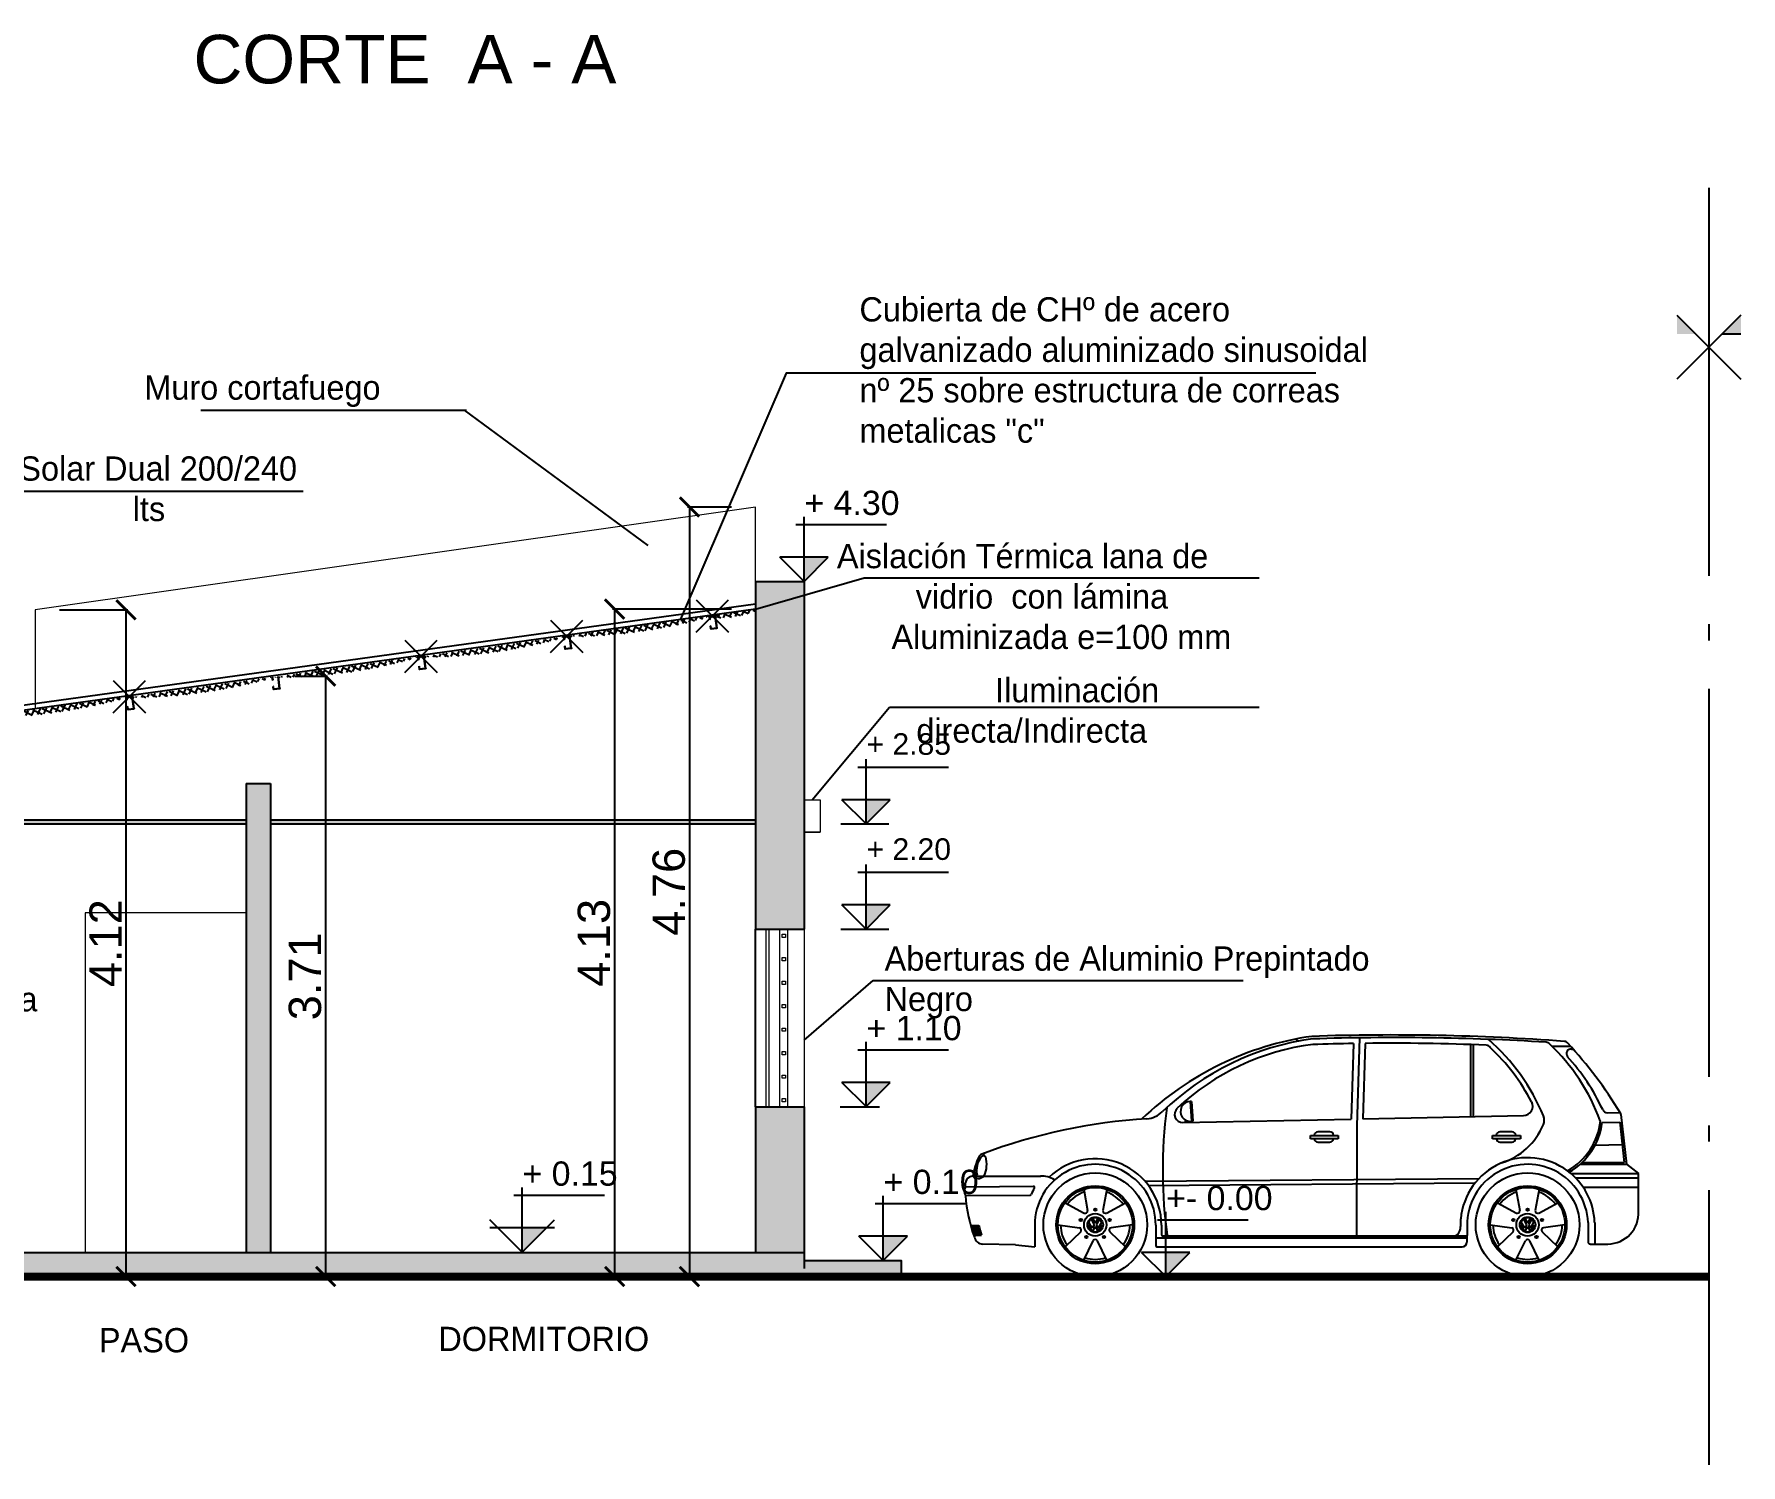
# Model space of a CAD drawing. Header units: millimetres. Extents: x 157 to 449, y 13 to 189.
# Drawn here: x 341.37 to 351.92, y 141.46 to 150.31 of the extents above; entities that cross this region are included whole.
import ezdxf

# ---------------------------------------------------------------- set-up
doc = ezdxf.new("R2010")
doc.units = ezdxf.units.MM
doc.header["$LTSCALE"] = 0.1
doc.header["$MEASUREMENT"] = 0
doc.header["$PDMODE"] = 3
doc.header["$PDSIZE"] = 0.1
doc.linetypes.add('ACAD_ISO04W100', pattern=[30, 24, -3, 0, -3])
doc.layers.get('DEFPOINTS').update_dxf_attribs({"color": 1})
for name, color, linetype, lineweight in [('00-COTAS', 1, 'Continuous', 9), ('04', 4, 'Continuous', 35), ('ARTEFACTO', 3, 'Continuous', 15), ('CARPINTERIA', 2, 'Continuous', 18), ('MURO BAJO', 4, 'Continuous', 13)]:
    doc.layers.add(name, color=color, linetype=linetype, lineweight=lineweight)
for name, color, linetype in [('11.Ejes', 1, 'ACAD_ISO04W100'), ('9.Mobiliario', 252, 'Continuous'), ('A-Muros', 5, 'Continuous'), ('CARPINTERÍA', 2, 'Continuous'), ('Cotas', 1, 'Continuous'), ('HATCH', 10, 'Continuous'), ('MURO', 3, 'Continuous')]:
    doc.layers.add(name, color=color, linetype=linetype)
doc.styles.add('Arial20', font='arial.ttf', dxfattribs={"height": 0.2})
doc.styles.add('Diego', font='arial.ttf')
doc.dimstyles.new('COTA-1-100', dxfattribs={"dimtxt": 0.2, "dimasz": 0.12, "dimexe": 0.012, "dimexo": 0.15, "dimgap": 0.025, "dimtad": 1, "dimzin": 0, "dimdsep": 46, "dimtxsty": 'Arial20', "dimblk1": 'ARCHTICK', "dimblk2": 'ARCHTICK', "dimsah": 1, "dimcen": 0.09, "dimclrd": 256, "dimclre": 256, "dimclrt": 256, "dimazin": 0, "dimtfac": 1, "dimtofl": 0, "dimtmove": 2, "dimatfit": 3, "dimldrblk": 'ARCHTICK', "dimfxl": 1, "dimtolj": 1, "dimtzin": 0, "dimarcsym": 0})

# ---------------------------------------------------------------- blocks, each defined once
blk = doc.blocks.new('auto')
at = {"layer": '9.Mobiliario'}
for p, q in [((4081.043, 1692.867), (4081.053, 1692.853)), ((4081.397, 1692.84), (4081.382, 1692.372)), ((4081.434, 1692.875), (4081.417, 1692.331)), ((4081.469, 1692.84), (4081.454, 1692.374)), ((4082.119, 1692.833), (4082.119, 1692.387)), ((4082.137, 1692.832), (4082.137, 1692.387)), ((4082.624, 1692.822), (4082.736, 1692.823)), ((4082.745, 1692.805), (4082.754, 1692.805)), ((4080.356, 1692.482), (4080.356, 1692.472)), ((4080.387, 1692.481), (4080.394, 1692.358)), ((4080.395, 1692.481), (4080.387, 1692.481)), ((4080.395, 1692.481), (4080.402, 1692.358)), ((4081.454, 1692.374), (4082.448, 1692.394)), ((4082.967, 1692.411), (4083.046, 1692.412)), ((4083.05, 1692.4), (4083.084, 1692.092)), ((4080.341, 1692.351), (4081.382, 1692.372)), ((4080.356, 1692.366), (4080.356, 1692.352)), ((4080.402, 1692.358), (4080.394, 1692.358)), ((4081.25, 1692.292), (4081.176, 1692.292)), ((4081.417, 1692.331), (4081.415, 1691.638)), ((4082.377, 1692.292), (4082.302, 1692.292)), ((4082.933, 1692.35), (4083.044, 1692.353)), ((4083.044, 1692.353), (4083.071, 1692.104)), ((4081.13, 1692.25), (4081.13, 1692.271)), ((4081.13, 1692.271), (4081.302, 1692.271)), ((4081.302, 1692.25), (4081.13, 1692.25)), ((4081.176, 1692.23), (4081.25, 1692.23)), ((4081.302, 1692.271), (4081.302, 1692.25)), ((4082.256, 1692.271), (4082.429, 1692.271)), ((4082.256, 1692.25), (4082.256, 1692.271)), ((4082.429, 1692.25), (4082.256, 1692.25)), ((4082.302, 1692.23), (4082.377, 1692.23)), ((4082.429, 1692.271), (4082.429, 1692.25)), ((4082.89, 1692.211), (4083.059, 1692.215)), ((4079.066, 1692.066), (4079.051, 1692.062)), ((4079.068, 1692.079), (4079.055, 1692.075)), ((4079.073, 1692.093), (4079.06, 1692.09)), ((4079.079, 1692.107), (4079.065, 1692.103)), ((4082.797, 1692.092), (4083.084, 1692.092)), ((4082.81, 1692.104), (4083.071, 1692.104)), ((4083.084, 1692.092), (4083.158, 1692.035)), ((4079.042, 1692.018), (4079.463, 1692.018)), ((4079.064, 1692.029), (4079.043, 1692.024)), ((4079.06, 1692.041), (4079.045, 1692.037)), ((4079.062, 1692.054), (4079.048, 1692.049)), ((4080.106, 1691.988), (4082.173, 1692.005)), ((4080.127, 1691.961), (4082.149, 1691.978)), ((4082.741, 1692.035), (4083.158, 1692.035)), ((4082.769, 1692.009), (4083.158, 1692.009)), ((4083.158, 1691.802), (4083.158, 1692.035)), ((4078.997, 1691.952), (4079.417, 1691.956)), ((4078.997, 1691.899), (4079.396, 1691.902)), ((4079.728, 1691.938), (4079.752, 1691.806)), ((4079.87, 1691.938), (4079.846, 1691.806)), ((4082.401, 1691.938), (4082.425, 1691.806)), ((4082.544, 1691.938), (4082.52, 1691.806)), ((4082.816, 1691.951), (4083.158, 1691.951)), ((4079.612, 1691.854), (4079.73, 1691.79)), ((4079.773, 1691.752), (4079.793, 1691.718)), ((4079.782, 1691.758), (4079.799, 1691.729)), ((4079.816, 1691.758), (4079.799, 1691.729)), ((4079.825, 1691.752), (4079.805, 1691.718)), ((4079.868, 1691.79), (4079.986, 1691.854)), ((4082.059, 1691.755), (4082.059, 1691.708)), ((4082.286, 1691.854), (4082.404, 1691.79)), ((4082.447, 1691.752), (4082.467, 1691.718)), ((4082.456, 1691.758), (4082.473, 1691.729)), ((4082.49, 1691.758), (4082.473, 1691.729)), ((4082.499, 1691.752), (4082.479, 1691.718)), ((4082.542, 1691.79), (4082.66, 1691.854)), ((4079.033, 1691.713), (4079.079, 1691.713)), ((4079.035, 1691.703), (4079.081, 1691.703)), ((4079.038, 1691.693), (4079.084, 1691.693)), ((4079.04, 1691.683), (4079.086, 1691.683)), ((4079.043, 1691.673), (4079.089, 1691.673)), ((4079.045, 1691.663), (4079.092, 1691.663)), ((4079.048, 1691.653), (4079.095, 1691.653)), ((4079.425, 1691.718), (4079.425, 1691.581)), ((4079.568, 1691.718), (4079.701, 1691.7)), ((4079.709, 1691.675), (4079.612, 1691.582)), ((4079.777, 1691.681), (4079.756, 1691.718)), ((4079.781, 1691.697), (4079.759, 1691.734)), ((4079.793, 1691.718), (4079.781, 1691.697)), ((4079.799, 1691.707), (4079.782, 1691.678)), ((4079.799, 1691.707), (4079.816, 1691.678)), ((4079.805, 1691.718), (4079.817, 1691.697)), ((4079.817, 1691.697), (4079.839, 1691.734)), ((4079.82, 1691.681), (4079.842, 1691.718)), ((4079.889, 1691.675), (4079.986, 1691.582)), ((4080.03, 1691.718), (4079.897, 1691.7)), ((4080.173, 1691.716), (4080.173, 1691.589)), ((4080.208, 1691.716), (4080.208, 1691.656)), ((4080.213, 1691.649), (4082.099, 1691.649)), ((4082.1, 1691.688), (4082.097, 1691.611)), ((4082.242, 1691.718), (4082.375, 1691.7)), ((4082.383, 1691.675), (4082.286, 1691.582)), ((4082.451, 1691.681), (4082.43, 1691.718)), ((4082.455, 1691.697), (4082.433, 1691.734)), ((4082.467, 1691.718), (4082.455, 1691.697)), ((4082.473, 1691.707), (4082.456, 1691.678)), ((4082.473, 1691.707), (4082.49, 1691.678)), ((4082.479, 1691.718), (4082.491, 1691.697)), ((4082.491, 1691.697), (4082.512, 1691.734)), ((4082.494, 1691.681), (4082.516, 1691.718)), ((4082.563, 1691.675), (4082.66, 1691.582)), ((4082.704, 1691.718), (4082.571, 1691.7)), ((4082.847, 1691.732), (4082.847, 1691.611)), ((4082.888, 1691.733), (4082.888, 1691.599)), ((4079.306, 1691.594), (4079.102, 1691.598)), ((4079.306, 1691.594), (4079.425, 1691.581)), ((4079.728, 1691.499), (4079.786, 1691.619)), ((4079.87, 1691.499), (4079.812, 1691.619)), ((4080.173, 1691.638), (4082.098, 1691.638)), ((4080.18, 1691.582), (4082.068, 1691.582)), ((4082.401, 1691.499), (4082.46, 1691.619)), ((4082.544, 1691.499), (4082.486, 1691.619)), ((4082.859, 1691.599), (4082.97, 1691.599))]:
    blk.add_line(p, q, dxfattribs=at)
for centre, radius in [((4079.799, 1691.718), 0.321), ((4082.473, 1691.718), 0.321), ((4079.799, 1691.718), 0.241), ((4079.799, 1691.718), 0.231), ((4082.473, 1691.718), 0.241), ((4082.473, 1691.718), 0.231), ((4079.71, 1691.747), 0.00753), ((4079.799, 1691.718), 0.0695), ((4079.799, 1691.718), 0.0481), ((4079.799, 1691.812), 0.00753), ((4079.888, 1691.747), 0.00753), ((4082.384, 1691.747), 0.00753), ((4082.473, 1691.718), 0.0695), ((4082.473, 1691.718), 0.0481), ((4082.473, 1691.812), 0.00753), ((4082.562, 1691.747), 0.00753), ((4079.744, 1691.642), 0.00753), ((4079.854, 1691.642), 0.00753), ((4082.418, 1691.642), 0.00753), ((4082.528, 1691.642), 0.00753)]:
    blk.add_circle(centre, radius, dxfattribs=at)
for centre, radius, start, end in [((4081.41, 1690.989), 1.914, 98.1783, 133.7121), ((4081.366, 1691.226), 1.657, 97.7737, 134.0907), ((4081.338, 1691.335), 1.511, 97.353, 133.0911), ((4081.631, 1678.434), 14.458, 85.7551, 91.955), ((4081.645, 1677.334), 15.542, 86.5209, 91.8551), ((4081.631, 1678.78), 14.061, 90.9553, 91.9824), ((4081.631, 1678.78), 14.061, 87.6097, 90.6626), ((4082.217, 1692.8), 0.029, 32.5432, 87.7147), ((4081.381, 1691.894), 1.29, 22.685, 48.7526), ((4081.381, 1691.893), 1.261, 27.6412, 46.9805), ((4082.586, 1692.818), 0.029, 39.3632, 86.4865), ((4081.755, 1691.932), 1.244, 20.1568, 46.643), ((4082.699, 1692.823), 0.029, 38.7784, 85.8848), ((4082.742, 1692.777), 0.0284, 83.2153, 217.3916), ((4080.775, 1691.034), 2.656, 31.1861, 42.8642), ((4081.764, 1691.885), 1.294, 24.9133, 42.492), ((4080.109, 1692.524), 0.15, 273.5999, 314.0907), ((4083.202, 1692.056), 2.986, 172.5645, 188.05), ((4080.34, 1692.401), 0.05, 133.0911, 271.1527), ((4080.388, 1692.419), 0.0618, 90.4915, 275.8779), ((4082.447, 1692.452), 0.058, 271.1527, 27.6412), ((4082.506, 1692.364), 0.07, 337.7505, 22.685), ((4082.966, 1692.44), 0.029, 197.967, 271.2402), ((4083.021, 1692.397), 0.029, 6.2649, 26.4593), ((4083.021, 1692.397), 0.029, 6.2649, 26.4593), ((4080.341, 1688.841), 3.54, 93.5999, 110.5514), ((4081.176, 1692.269), 0.023, 90, 173.8819), ((4081.25, 1692.269), 0.023, 6.1181, 90), ((4082.302, 1692.269), 0.023, 90, 173.8819), ((4082.191, 1692.493), 0.41, 286.94, 337.7505), ((4082.377, 1692.269), 0.023, 6.1181, 90), ((4082.525, 1692.401), 0.4, 299.2573, 354.2727), ((4082.525, 1692.401), 0.412, 299.9562, 352.9747), ((4081.176, 1692.253), 0.023, 188.0053, 270), ((4081.25, 1692.253), 0.023, 270, 351.9947), ((4082.302, 1692.253), 0.023, 188.0053, 270), ((4082.377, 1692.253), 0.023, 270, 351.9947), ((4079.489, 1691.945), 0.453, 154.3902, 170.6472), ((4079.203, 1692.052), 0.138, 140.0498, 191.7445), ((4079.107, 1692.127), 0.03, 108.5859, 154.3902), ((4079.108, 1692.126), 0.018, 41.7798, 129.2601), ((4079.135, 1692.14), 0.0288, 137.0411, 174.0068), ((4078.956, 1692.093), 0.172, 335.4696, 15.1464), ((4079.799, 1691.718), 0.374, 359.6929, 180), ((4079.799, 1691.718), 0.409, 359.7021, 134.1237), ((4082.473, 1691.718), 0.415, 53.4534, 174.929), ((4082.473, 1691.718), 0.374, 2.0832, 184.5987), ((4079.045, 1691.968), 0.0506, 93.3744, 197.7177), ((4079.075, 1692.053), 0.0485, 226.2506, 312.7267), ((4079.081, 1692.03), 0.0142, 206.4731, 240.3419), ((4079.1, 1692.029), 0.0142, 305.2291, 329.2461), ((4079.471, 1691.886), 0.133, 55.3451, 94.8522), ((4082.473, 1691.718), 0.415, 2.0832, 53.4518), ((4079.04, 1691.925), 0.0509, 148.3163, 211.6837), ((4080.046, 1691.989), 1.054, 184.9257, 199.3167), ((4079.396, 1691.909), 0.00699, 270.4693, 334.6724), ((4079.799, 1691.718), 0.439, 148.889, 154.6724), ((4079.417, 1691.949), 0.00699, 328.889, 90.4693), ((4079.799, 1691.718), 0.214, 108.6114, 143.3886), ((4079.799, 1691.718), 0.214, 36.6114, 71.3886), ((4082.473, 1691.718), 0.214, 108.6114, 143.3886), ((4082.473, 1691.718), 0.214, 36.6114, 71.3886), ((4079.737, 1691.804), 0.0151, 245.0125, 6.9875), ((4079.799, 1691.718), 0.0428, 127.1808, 158.0265), ((4079.799, 1691.718), 0.0428, 67.1808, 112.8192), ((4079.799, 1691.718), 0.0428, 21.9735, 52.8192), ((4079.861, 1691.804), 0.0151, 173.0125, 294.9875), ((4082.41, 1691.804), 0.0151, 245.0125, 6.9875), ((4082.473, 1691.718), 0.0428, 127.1808, 158.0265), ((4082.473, 1691.718), 0.0428, 67.1808, 112.8192), ((4082.473, 1691.718), 0.0428, 21.9735, 52.8192), ((4082.535, 1691.804), 0.0151, 173.0125, 294.9875), ((4082.968, 1691.79), 0.191, 270.6628, 3.6135), ((4080.355, 1692.007), 1.309, 192.958, 195.6919), ((4079.799, 1691.718), 0.214, 180.6114, 215.3886), ((4079.698, 1691.685), 0.0151, 317.0125, 78.9875), ((4079.799, 1691.718), 0.0428, 180, 240), ((4079.799, 1691.718), 0.0428, 247.1808, 292.8192), ((4079.799, 1691.718), 0.0428, 300, 0), ((4079.9, 1691.685), 0.0151, 101.0125, 222.9875), ((4079.799, 1691.718), 0.214, 324.6114, 359.3886), ((4080.215, 1691.656), 0.00699, 180, 270), ((4081.989, 1691.708), 0.07, 270, 0), ((4082.473, 1691.718), 0.214, 180.6114, 215.3886), ((4082.372, 1691.685), 0.0151, 317.0125, 78.9875), ((4082.473, 1691.718), 0.0428, 180, 240), ((4082.473, 1691.718), 0.0428, 247.1808, 292.8192), ((4082.473, 1691.718), 0.0428, 300, 0), ((4082.574, 1691.685), 0.0151, 101.0125, 222.9875), ((4082.473, 1691.718), 0.214, 324.6114, 359.3886), ((4079.105, 1691.652), 0.0535, 191.9881, 267.0597), ((4079.799, 1691.612), 0.0151, 29.0125, 150.9875), ((4080.18, 1691.589), 0.00699, 180, 270), ((4082.068, 1691.611), 0.029, 270, 358.5669), ((4082.473, 1691.612), 0.0151, 29.0125, 150.9875), ((4082.859, 1691.611), 0.0116, 180, 270), ((4079.799, 1691.718), 0.214, 252.6114, 287.3886), ((4082.473, 1691.718), 0.214, 252.6114, 287.3886)]:
    blk.add_arc(centre, radius, start, end, dxfattribs=at)
blk = doc.blocks.new('_ARCHTICK')
at = {"color": 0, "linetype": 'ByBlock', "const_width": 0.15}
blk.add_lwpolyline([(-0.5, -0.5), (0.5, 0.5)], dxfattribs=at)
blk = doc.blocks.new('*D258')
at = {"layer": '00-COTAS', "lineweight": -2, "transparency": 16777216}
for p, q in [((345.68, 147.382), (345.409, 147.382)), ((345.421, 147.382), (345.421, 142.622)), ((348.217, 142.622), (345.409, 142.622))]:
    blk.add_line(p, q, dxfattribs=at)
at = {"layer": 'DEFPOINTS', "color": 0, "transparency": 16777216}
for p in [(345.83, 147.382), (345.421, 142.622), (348.367, 142.622)]:
    blk.add_point(p, dxfattribs=at)
at = {"layer": '00-COTAS', "lineweight": -2, "transparency": 16777216, "xscale": 0.12, "yscale": 0.12, "zscale": 0.12}
for p, rotation in [((345.421, 147.382), 90), ((345.421, 142.622), 270)]:
    blk.add_blockref('_ARCHTICK', p, dxfattribs=dict(at, rotation=rotation))
at = {"layer": '00-COTAS', "transparency": 16777216, "insert": (345.294, 145.002), "char_height": 0.2, "attachment_point": 5, "rotation": 90, "style": 'Arial20'}
blk.add_mtext('\\A1;4.76', dxfattribs=at)
blk = doc.blocks.new('*D259')
at = {"layer": '00-COTAS', "lineweight": -2, "transparency": 16777216}
for p, q in [((341.525, 146.746), (341.948, 146.746)), ((341.936, 146.746), (341.936, 142.622)), ((348.217, 142.622), (341.924, 142.622))]:
    blk.add_line(p, q, dxfattribs=at)
at = {"layer": 'DEFPOINTS', "color": 0, "transparency": 16777216}
for p in [(341.375, 146.746), (341.936, 142.622), (348.367, 142.622)]:
    blk.add_point(p, dxfattribs=at)
at = {"layer": '00-COTAS', "lineweight": -2, "transparency": 16777216, "xscale": 0.12, "yscale": 0.12, "zscale": 0.12}
for p, rotation in [((341.936, 146.746), 90), ((341.936, 142.622), 270)]:
    blk.add_blockref('_ARCHTICK', p, dxfattribs=dict(at, rotation=rotation))
at = {"layer": '00-COTAS', "transparency": 16777216, "insert": (341.81, 144.684), "char_height": 0.2, "attachment_point": 5, "rotation": 90, "style": 'Arial20'}
blk.add_mtext('\\A1;4.12', dxfattribs=at)
blk = doc.blocks.new('*D260')
at = {"layer": '00-COTAS', "lineweight": -2, "transparency": 16777216}
for p, q in [((345.68, 146.751), (344.946, 146.751)), ((344.958, 146.751), (344.958, 142.622)), ((348.217, 142.622), (344.946, 142.622))]:
    blk.add_line(p, q, dxfattribs=at)
at = {"layer": 'DEFPOINTS', "color": 0, "transparency": 16777216}
for p in [(345.83, 146.751), (344.958, 142.622), (348.367, 142.622)]:
    blk.add_point(p, dxfattribs=at)
at = {"layer": '00-COTAS', "lineweight": -2, "transparency": 16777216, "xscale": 0.12, "yscale": 0.12, "zscale": 0.12}
for p, rotation in [((344.958, 146.751), 90), ((344.958, 142.622), 270)]:
    blk.add_blockref('_ARCHTICK', p, dxfattribs=dict(at, rotation=rotation))
at = {"layer": '00-COTAS', "transparency": 16777216, "insert": (344.831, 144.686), "char_height": 0.2, "attachment_point": 5, "rotation": 90, "style": 'Arial20'}
blk.add_mtext('\\A1;4.13', dxfattribs=at)
blk = doc.blocks.new('*D261')
at = {"layer": '00-COTAS', "lineweight": -2, "transparency": 16777216}
for p, q in [((342.98, 146.336), (343.183, 146.336)), ((343.171, 146.336), (343.171, 142.622)), ((348.217, 142.622), (343.159, 142.622))]:
    blk.add_line(p, q, dxfattribs=at)
at = {"layer": 'DEFPOINTS', "color": 0, "transparency": 16777216}
for p in [(342.83, 146.336), (343.171, 142.622), (348.367, 142.622)]:
    blk.add_point(p, dxfattribs=at)
at = {"layer": '00-COTAS', "lineweight": -2, "transparency": 16777216, "xscale": 0.12, "yscale": 0.12, "zscale": 0.12}
for p, rotation in [((343.171, 146.336), 90), ((343.171, 142.622), 270)]:
    blk.add_blockref('_ARCHTICK', p, dxfattribs=dict(at, rotation=rotation))
at = {"layer": '00-COTAS', "transparency": 16777216, "insert": (343.044, 144.479), "char_height": 0.2, "attachment_point": 5, "rotation": 90, "style": 'Arial20'}
blk.add_mtext('\\A1;3.71', dxfattribs=at)

msp = doc.modelspace()

# ---------------------------------------------------------------- hatches: boundary and pattern name
h = msp.add_hatch()
h.set_pattern_fill('NET', color=1, scale=0.255328, angle=64.51308)
h.set_pattern_definition([(64.5130763, (-86.19329, -464.34515), (-0.0288100425, 0.0137336152), []), (154.5130763, (-86.19329, -464.34515), (-0.0137336152, -0.0288100425), [])])
edge = h.paths.add_edge_path()
edge.add_line((345.854, 146.7477), (345.7529, 146.737))
edge.add_arc((345.2747, 150.3842), 3.6785, -84.52639, -82.53031, ccw=False)
edge.add_line((345.6256, 146.7225), (345.5192, 146.7034))
edge.add_arc((345.6088, 147.3145), 0.6176, 261.65687, 293.39238)
h = msp.add_hatch()
h.set_pattern_fill('NET', color=1, scale=0.255328, angle=64.51308)
h.set_pattern_definition([(64.5130763, (-86.52046, -464.39152), (-0.0288100425, 0.0137336152), []), (154.5130763, (-86.52046, -464.39152), (-0.0137336152, -0.0288100425), [])])
edge = h.paths.add_edge_path()
edge.add_line((345.5686, 146.7095), (345.4258, 146.6906))
edge.add_arc((355.1097, 74.4953), 72.8418, 97.63977, 98.10905)
edge.add_line((344.8348, 146.6089), (344.6578, 146.5802))
edge.add_arc((344.6587, 149.8469), 3.2667, 269.98413, 286.17139)
h = msp.add_hatch()
h.set_pattern_fill('NET', color=1, scale=0.255328, angle=64.51308)
h.set_pattern_definition([(64.5130763, (-87.42219, -464.519106), (-0.0288100425, 0.0137336152), []), (154.5130763, (-87.42219, -464.519106), (-0.0137336152, -0.0288100425), [])])
edge = h.paths.add_edge_path()
edge.add_line((344.6668, 146.5819), (344.524, 146.563))
edge.add_arc((354.208, 74.3678), 72.8418, 97.63977, 98.10905)
edge.add_line((343.9331, 146.4813), (343.7561, 146.4526))
edge.add_arc((343.757, 149.7193), 3.2667, 269.98413, 286.17139)
h = msp.add_hatch()
h.set_pattern_fill('NET', color=1, scale=0.255328, angle=64.51308)
h.set_pattern_definition([(64.5130763, (-88.327012, -464.643734), (-0.0288100425, 0.0137336152), []), (154.5130763, (-88.327012, -464.643734), (-0.0137336152, -0.0288100425), [])])
edge = h.paths.add_edge_path()
edge.add_line((343.762, 146.4572), (343.6192, 146.4384))
edge.add_arc((353.3031, 74.2431), 72.8418, 97.63977, 98.10905)
edge.add_line((343.0282, 146.3566), (342.8513, 146.328))
edge.add_arc((342.8522, 149.5947), 3.2667, 269.98413, 286.17139)
h = msp.add_hatch()
h.set_pattern_fill('NET', color=1, scale=0.255328, angle=64.51308)
h.set_pattern_definition([(64.5130763, (-89.227033, -464.768915), (-0.0288100425, 0.0137336152), []), (154.5130763, (-89.227033, -464.768915), (-0.0137336152, -0.0288100425), [])])
edge = h.paths.add_edge_path()
edge.add_line((342.862, 146.3321), (342.7192, 146.3132))
edge.add_arc((352.4031, 74.1179), 72.8418, 97.63977, 98.10905)
edge.add_line((342.1282, 146.2315), (341.9513, 146.2028))
edge.add_arc((341.9522, 149.4695), 3.2667, 269.98413, 286.17139)
h = msp.add_hatch()
h.set_pattern_fill('NET', color=1, scale=0.255328, angle=64.51308)
h.set_pattern_definition([(64.5130763, (-90.125545, -464.890602), (-0.0288100425, 0.0137336152), []), (154.5130763, (-90.125545, -464.890602), (-0.0137336152, -0.0288100425), [])])
edge = h.paths.add_edge_path()
edge.add_line((341.9635, 146.2104), (341.8207, 146.1915))
edge.add_arc((351.5046, 73.9963), 72.8418, 97.63977, 98.10905)
edge.add_line((341.2297, 146.1098), (341.0528, 146.0811))
edge.add_arc((341.0537, 149.3479), 3.2667, 269.98413, 286.17139)
at = {"layer": '11.Ejes'}
h = msp.add_hatch(color=256, dxfattribs=at)
h.dxf.hatch_style = 1
h.paths.add_polyline_path([(351.5276, 148.4528), (351.5276, 148.5692), (351.644, 148.4528)])
h.paths.add_polyline_path([(351.9236, 148.4528), (351.8072, 148.4528), (351.9236, 148.5692)])
at = {"layer": 'Cotas', "ltscale": 0.01}
for points in [[(346.1295, 147.0715), (346.1295, 146.9215), (346.2795, 147.0715)], [(346.5132, 145.5715), (346.5132, 145.4215), (346.6632, 145.5715)], [(346.5132, 144.9215), (346.5132, 144.7715), (346.6632, 144.9215)], [(346.5132, 143.8228), (346.5132, 143.6728), (346.6632, 143.8228)], [(344.3858, 142.9228), (344.3858, 142.7728), (344.5358, 142.9228)], [(346.6185, 142.8715), (346.6185, 142.7215), (346.7685, 142.8715)], [(348.3666, 142.7715), (348.3666, 142.6215), (348.5166, 142.7715)]]:
    msp.add_hatch(color=0, dxfattribs=at).paths.add_polyline_path(points)
at = {"layer": 'HATCH', "linetype": 'Continuous'}
h = msp.add_hatch(color=256, dxfattribs=at)
h.dxf.hatch_style = 1
h.paths.add_polyline_path([(342.8295, 145.6715), (342.6795, 145.6715), (342.6795, 142.7715), (342.8295, 142.7715)])
h.paths.add_polyline_path([(346.1295, 146.7715), (345.9795, 146.7715), (345.8295, 146.7508), (345.8295, 144.7715), (346.1295, 144.7715)])
h.paths.add_polyline_path([(346.1295, 143.6715), (345.8295, 143.6715), (345.8295, 142.6715), (346.1295, 142.6715), (346.1295, 142.7715)])
h.paths.add_polyline_path([(346.1295, 146.9215), (345.8295, 146.9215), (345.8295, 146.7715), (346.1295, 146.7715)])
h.paths.add_polyline_path([(345.9795, 146.7715), (345.8295, 146.7715), (345.8295, 146.7508)], flags=17)
at = {"layer": 'HATCH'}
h = msp.add_hatch(color=256, dxfattribs=at)
h.dxf.hatch_style = 1
h.paths.add_polyline_path([(346.1295, 142.7715), (345.8295, 142.7715), (337.8795, 142.7715), (337.8795, 142.7215), (337.2795, 142.7215), (337.2795, 142.6215), (346.7295, 142.6215), (346.7295, 142.7215), (346.1295, 142.7215)])
h.paths.add_polyline_path([(338.1795, 143.5515), (338.1795, 145.6923), (338.0295, 145.6715), (337.8795, 145.6508), (337.8795, 142.7715), (338.1795, 142.7715)])
at = {"layer": 'HATCH', "linetype": 'Continuous'}
h = msp.add_hatch(color=256, dxfattribs=at)
h.dxf.hatch_style = 1
h.paths.add_polyline_path([(342.6795, 145.4215), (342.6795, 145.4465), (338.1795, 145.4465), (338.1795, 145.4215)])
h = msp.add_hatch(color=256, dxfattribs=at)
h.dxf.hatch_style = 1
h.paths.add_polyline_path([(342.8295, 145.4465), (342.8295, 145.4215), (345.8295, 145.4215), (345.8295, 145.4465)])
at = {"layer": 'HATCH'}
h = msp.add_hatch(color=256, dxfattribs=at)
h.dxf.hatch_style = 1
h.paths.add_polyline_path([(346.7295, 142.7215), (346.1295, 142.7215), (346.1295, 142.7715), (345.8295, 142.7715), (337.8795, 142.7715), (337.8795, 142.7215), (337.0795, 142.7215), (337.0795, 142.6215), (346.7295, 142.6215)])

# ---------------------------------------------------------------- linework, layer by layer
for p, q in [((342.3994, 147.9807), (344.0419, 147.9807)), ((340.5993, 147.4799), (343.0326, 147.4799)), ((345.8295, 146.7508), (346.5019, 146.9441)), ((346.5019, 146.9441), (348.9454, 146.9441)), ((346.1795, 145.5715), (346.6576, 146.1445)), ((346.6576, 146.1445), (348.9454, 146.1445)), ((346.1295, 144.0843), (346.5576, 144.4522)), ((346.5576, 144.4522), (348.8454, 144.4522))]:
    msp.add_line(p, q)
at = {"color": 5}
for p, q in [((345.8295, 146.9215), (345.8295, 144.7715)), ((345.8295, 146.9215), (346.1295, 146.9215)), ((346.1295, 146.9215), (346.1295, 144.7715)), ((345.8295, 146.7815), (337.2762, 145.598)), ((345.8295, 146.7508), (338.0295, 145.6715)), ((342.6795, 145.6715), (342.6795, 142.7715)), ((342.6795, 145.6715), (342.8295, 145.6715)), ((342.8295, 145.6715), (342.8295, 142.7715)), ((338.1795, 145.4465), (342.6795, 145.4465)), ((338.1795, 145.4215), (342.6795, 145.4215)), ((342.8295, 145.4465), (345.8295, 145.4465)), ((342.8295, 145.4215), (345.8295, 145.4215)), ((345.8295, 144.7715), (346.1295, 144.7715)), ((345.8295, 143.6715), (345.8295, 142.7715)), ((345.8295, 143.6715), (346.1295, 143.6715)), ((346.1295, 143.6715), (346.1295, 142.7715)), ((338.1795, 142.7715), (345.8295, 142.7715)), ((346.1295, 142.7715), (346.1295, 142.6715))]:
    msp.add_line(p, q, dxfattribs=at)
at = {"color": 5, "extrusion": (1.64792e-17, -1.21347e-16, -1)}
for p, q in [((345.5434, 146.7029), (345.5458, 146.6852)), ((345.5804, 146.7099), (345.5451, 146.7051)), ((345.5455, 146.7021), (345.5477, 146.6855)), ((345.5477, 146.6855), (345.5458, 146.6852)), ((345.5797, 146.7078), (345.5463, 146.7033)), ((345.5531, 146.6462), (345.5511, 146.6459)), ((345.5535, 146.6283), (345.5511, 146.6459)), ((345.5553, 146.6295), (345.5531, 146.6462)), ((345.5911, 146.6314), (345.5557, 146.6266)), ((345.5898, 146.6332), (345.5564, 146.6287)), ((345.5907, 146.6343), (345.5808, 146.7069)), ((345.5928, 146.6336), (345.5826, 146.7082)), ((344.6419, 146.5781), (344.6443, 146.5605)), ((344.679, 146.5852), (344.6436, 146.5804)), ((344.644, 146.5774), (344.6463, 146.5607)), ((344.6463, 146.5607), (344.6443, 146.5605)), ((344.6783, 146.5831), (344.6449, 146.5785)), ((344.6516, 146.5215), (344.6497, 146.5212)), ((344.6521, 146.5035), (344.6497, 146.5212)), ((344.6539, 146.5048), (344.6516, 146.5215)), ((344.6892, 146.5096), (344.6794, 146.5822)), ((344.6913, 146.5089), (344.6812, 146.5835)), ((343.7405, 146.4534), (343.7429, 146.4357)), ((343.7776, 146.4604), (343.7422, 146.4556)), ((343.7426, 146.4527), (343.7449, 146.436)), ((343.7449, 146.436), (343.7429, 146.4357)), ((343.7769, 146.4583), (343.7435, 146.4538)), ((343.7878, 146.3849), (343.778, 146.4575)), ((343.7899, 146.3841), (343.7798, 146.4587)), ((344.6896, 146.5066), (344.6543, 146.5018)), ((344.6884, 146.5085), (344.655, 146.5039)), ((342.8391, 146.3287), (342.8415, 146.311)), ((342.8412, 146.328), (342.8435, 146.3113)), ((342.8435, 146.3113), (342.8415, 146.311)), ((342.8864, 146.2601), (342.8766, 146.3328)), ((342.8885, 146.2594), (342.8784, 146.334)), ((343.7502, 146.3967), (343.7483, 146.3965)), ((343.7507, 146.3788), (343.7483, 146.3965)), ((343.7525, 146.3801), (343.7502, 146.3967)), ((343.7882, 146.3819), (343.7529, 146.3771)), ((343.787, 146.3837), (343.7536, 146.3792)), ((341.9377, 146.204), (341.9401, 146.1863)), ((341.9747, 146.211), (341.9394, 146.2062)), ((341.9398, 146.2032), (341.9421, 146.1866)), ((341.974, 146.2089), (341.9407, 146.2044)), ((341.985, 146.1354), (341.9751, 146.208)), ((341.9871, 146.1347), (341.977, 146.2093)), ((342.8488, 146.272), (342.8469, 146.2718)), ((342.8493, 146.2541), (342.8469, 146.2718)), ((342.8511, 146.2553), (342.8488, 146.272)), ((342.8868, 146.2572), (342.8515, 146.2524)), ((342.8856, 146.259), (342.8522, 146.2545)), ((341.9421, 146.1866), (341.9401, 146.1863)), ((341.9474, 146.1473), (341.9454, 146.147)), ((341.9478, 146.1294), (341.9454, 146.147)), ((341.9497, 146.1306), (341.9474, 146.1473)), ((341.9854, 146.1325), (341.9501, 146.1277)), ((341.9842, 146.1343), (341.9508, 146.1298))]:
    msp.add_line(p, q, dxfattribs=at)
for points in [[(349.2942, 148.2098), (346.0194, 148.2098), (345.3665, 146.6886)], [(344.0271, 147.9807), (345.1633, 147.1432)]]:
    msp.add_lwpolyline(points)
for centre, radius, start, end in [((-345.5453, 146.7031), 0.00198, 352.2664, 82.2664), ((-345.5464, 146.7023), 0.000991, 352.2664, 82.2664), ((-345.5555, 146.6285), 0.00198, 262.2664, 352.2664), ((-345.5563, 146.6296), 0.000991, 262.2664, 352.2664), ((-345.5798, 146.7068), 0.000991, 82.2664, 172.2664), ((-345.5807, 146.7079), 0.00198, 82.2664, 172.2664), ((-345.5897, 146.6342), 0.000991, 172.2664, 262.2664), ((-345.5908, 146.6333), 0.00198, 172.2664, 262.2664), ((-344.6439, 146.5784), 0.00198, 352.2664, 82.2664), ((-344.645, 146.5776), 0.000991, 352.2664, 82.2664), ((-344.6784, 146.5821), 0.000991, 82.2664, 172.2664), ((-344.6792, 146.5832), 0.00198, 82.2664, 172.2664), ((-343.7425, 146.4537), 0.00198, 352.2664, 82.2664), ((-343.7436, 146.4528), 0.000991, 352.2664, 82.2664), ((-343.777, 146.4574), 0.000991, 82.2664, 172.2664), ((-343.7778, 146.4585), 0.00198, 82.2664, 172.2664), ((-344.654, 146.5038), 0.00198, 262.2664, 352.2664), ((-344.6549, 146.5049), 0.000991, 262.2664, 352.2664), ((-344.6883, 146.5094), 0.000991, 172.2664, 262.2664), ((-344.6894, 146.5086), 0.00198, 172.2664, 262.2664), ((-343.7526, 146.3791), 0.00198, 262.2664, 352.2664), ((-343.7535, 146.3802), 0.000991, 262.2664, 352.2664), ((-343.7869, 146.3847), 0.000991, 172.2664, 262.2664), ((-343.788, 146.3839), 0.00198, 172.2664, 262.2664), ((-341.9397, 146.2042), 0.00198, 352.2664, 82.2664), ((-341.9408, 146.2034), 0.000991, 352.2664, 82.2664), ((-341.9742, 146.2079), 0.000991, 82.2664, 172.2664), ((-341.975, 146.209), 0.00198, 82.2664, 172.2664), ((-342.8512, 146.2544), 0.00198, 262.2664, 352.2664), ((-342.8521, 146.2555), 0.000991, 262.2664, 352.2664), ((-342.8854, 146.26), 0.000991, 172.2664, 262.2664), ((-342.8866, 146.2591), 0.00198, 172.2664, 262.2664), ((-341.9498, 146.1296), 0.00198, 262.2664, 352.2664), ((-341.9507, 146.1307), 0.000991, 262.2664, 352.2664), ((-341.984, 146.1353), 0.000991, 172.2664, 262.2664), ((-341.9851, 146.1344), 0.00198, 172.2664, 262.2664)]:
    msp.add_arc(centre, radius, start, end, dxfattribs=at)
at = {"color": 5}
for p in [(345.5627, 146.7075), (344.6613, 146.5828), (343.7599, 146.458), (341.9571, 146.2086)]:
    msp.add_point(p, dxfattribs=at)
at = {"layer": '04', "const_width": 0.05}
msp.add_lwpolyline([(335.011, 142.6215), (351.7256, 142.6215)], dxfattribs=at)
at = {"layer": '11.Ejes'}
for p, q in [((351.7256, 149.3569), (351.7256, 141.4569)), ((351.9236, 148.5692), (351.5276, 148.1732)), ((351.9236, 148.5692), (351.5276, 148.1732)), ((351.5276, 148.5692), (351.9236, 148.1732)), ((351.8072, 148.4528), (351.9236, 148.4528))]:
    msp.add_line(p, q, dxfattribs=at)
at = {"layer": 'A-Muros'}
msp.add_lwpolyline([(337.8795, 142.7715), (345.8295, 142.7715), (346.1295, 142.7715), (346.1295, 142.7215), (346.7295, 142.7215), (346.7295, 142.6215)], dxfattribs=at)
at = {"layer": 'ARTEFACTO'}
for p, q in [((346.1295, 145.5715), (346.2295, 145.5715)), ((346.1295, 145.3715), (346.1295, 145.5715)), ((346.2295, 145.5715), (346.2295, 145.3715)), ((346.2295, 145.3715), (346.1295, 145.3715)), ((346.1295, 145.3715), (346.2295, 145.3715))]:
    msp.add_line(p, q, dxfattribs=at)
at = {"layer": 'CARPINTERIA'}
for p, q in [((345.8295, 147.3815), (341.3753, 146.7459)), ((341.3753, 146.7459), (341.3753, 146.1345)), ((341.6836, 144.8715), (341.6836, 142.7715)), ((342.6795, 144.8715), (341.6836, 144.8715)), ((345.8945, 143.6715), (345.8945, 144.7715)), ((345.9145, 143.6715), (345.9145, 144.7715)), ((345.9795, 143.6715), (345.9795, 144.7715)), ((346.0303, 143.6715), (346.0303, 144.7715))]:
    msp.add_line(p, q, dxfattribs=at)
msp.add_lwpolyline([(345.8295, 146.7815), (345.8295, 147.3815)], dxfattribs=at)
at = {"layer": 'CARPINTERIA', "color": 1, "lineweight": 9, "ltscale": 0.02}
for points in [[(346.0149, 144.7397), (346.0149, 144.7197), (345.9949, 144.7197), (345.9949, 144.7397)], [(346.0149, 144.5945), (346.0149, 144.5745), (345.9949, 144.5745), (345.9949, 144.5945)], [(346.0149, 144.4493), (346.0149, 144.4293), (345.9949, 144.4293), (345.9949, 144.4493)], [(346.0149, 144.3041), (346.0149, 144.2841), (345.9949, 144.2841), (345.9949, 144.3041)], [(346.0149, 144.1589), (346.0149, 144.1389), (345.9949, 144.1389), (345.9949, 144.1589)], [(346.0149, 144.0137), (346.0149, 143.9937), (345.9949, 143.9937), (345.9949, 144.0137)], [(346.0149, 143.8685), (346.0149, 143.8485), (345.9949, 143.8485), (345.9949, 143.8685)], [(346.0149, 143.7233), (346.0149, 143.7033), (345.9949, 143.7033), (345.9949, 143.7233)]]:
    msp.add_lwpolyline(points, close=True, dxfattribs=at)
at = {"layer": 'CARPINTERÍA'}
msp.add_line((345.8295, 143.6715), (345.8295, 144.7715), dxfattribs=at)
at = {"layer": 'Cotas', "color": 0, "ltscale": 0.01}
for p, q in [((346.6402, 147.2715), (346.0795, 147.2715)), ((346.1295, 146.9215), (346.1295, 147.3215)), ((346.2795, 147.0715), (345.9795, 147.0715)), ((346.1295, 146.9215), (345.9795, 147.0715)), ((346.1295, 146.9215), (346.2795, 147.0715)), ((346.5132, 145.4215), (346.5132, 145.8215)), ((347.0238, 145.7715), (346.4632, 145.7715)), ((346.6632, 145.5715), (346.3632, 145.5715)), ((346.5132, 145.4215), (346.3632, 145.5715)), ((346.5132, 145.4215), (346.6632, 145.5715)), ((346.3574, 145.4215), (346.6548, 145.4215)), ((346.5132, 144.7715), (346.5132, 145.1715)), ((347.0238, 145.1215), (346.4632, 145.1215)), ((346.6632, 144.9215), (346.3632, 144.9215)), ((346.5132, 144.7715), (346.3632, 144.9215)), ((346.5132, 144.7715), (346.6632, 144.9215)), ((346.3574, 144.7715), (346.6548, 144.7715)), ((347.0238, 144.0228), (346.4632, 144.0228)), ((346.5132, 143.6728), (346.5132, 144.0728)), ((346.6632, 143.8228), (346.3632, 143.8228)), ((346.5132, 143.6728), (346.3632, 143.8228)), ((346.5132, 143.6728), (346.6632, 143.8228)), ((346.3528, 143.6715), (346.5953, 143.6715)), ((344.3858, 142.7728), (344.3858, 143.1728)), ((344.8965, 143.1228), (344.3358, 143.1228)), ((347.1292, 143.0715), (346.5685, 143.0715)), ((346.6185, 142.7215), (346.6185, 143.1215)), ((344.3858, 142.7728), (344.1858, 142.9728)), ((344.3858, 142.7728), (344.5858, 142.9728)), ((348.8773, 142.9715), (348.3166, 142.9715)), ((348.3666, 142.6215), (348.3666, 143.0215)), ((344.5858, 142.9228), (344.1858, 142.9228)), ((346.7685, 142.8715), (346.4685, 142.8715)), ((346.6185, 142.7215), (346.4685, 142.8715)), ((346.6185, 142.7215), (346.7685, 142.8715)), ((348.5166, 142.7715), (348.2166, 142.7715)), ((348.3666, 142.6215), (348.2166, 142.7715)), ((348.3666, 142.6215), (348.5166, 142.7715))]:
    msp.add_line(p, q, dxfattribs=at)
at = {"layer": 'MURO BAJO'}
for p, q in [((345.8295, 144.7715), (345.8295, 143.6715)), ((346.1295, 144.7715), (346.1295, 143.6715))]:
    msp.add_line(p, q, dxfattribs=at)

# ---------------------------------------------------------------- block references
at = {"layer": 'MURO'}
msp.add_blockref('auto', (-3731.8684, -1548.7759), dxfattribs=at)

# ---------------------------------------------------------------- texts
at = {"color": 2}
for s, insert, char_height, width, attachment_point in [('{\\fArial|b0|i0|c238|p34;CORTE } {\\fArial|b0|i0|c238|p34;A} {\\fArial|b0|i0|c238|p34;-} {\\fArial|b0|i0|c238|p34;A}', (344.9695, 150.3027), 0.3, 6.157504, 3), ('Cubierta de CHº de acero galvanizado aluminizado sinusoidal nº 25 sobre estructura de correas metalicas "c"', (346.4722, 148.6796), 0.15, 3.286646, 1), ('\\pi1.05698;Muro cortafuego ', (340.9927, 148.1959), 0.15, 4.313954, 1), ('\\pi0.04448;Termotanque Solar Dual 200/240 \\P\\pi1.99448;lts', (339.9834, 147.6951), 0.15, 4.313954, 1), ('\\pi0.01832;Aislación Térmica lana de \\P\\pi0.50582;vidrio  con lámina \\P\\pi0.35582;Aluminizada e=100 mm', (346.3146, 147.1536), 0.15, 3.286646, 1), ('\\pi1.00582;Iluminación \\P\\pi0.51832;directa/Indirecta', (346.3057, 146.324), 0.15, 3.286646, 1), ('Aberturas de Aluminio Prepintado\\PNegro ', (346.6278, 144.6639), 0.15, 3.286646, 1), ('Mesada granito natural gris mara apoyada sobre ménsula 60cm esp.2cm', (338.4452, 144.4122), 0.15, 3.286646, 1), ('\\pi1.475;PASO', (340.2938, 142.3032), 0.15, 3.5, 1), ('DORMITORIO', (343.8681, 142.3109), 0.15, 1.360895, 1)]:
    msp.add_mtext(s, dxfattribs=dict(at, insert=insert, char_height=char_height, width=width, attachment_point=attachment_point))
at = {"layer": 'Cotas', "color": 0, "ltscale": 0.01, "attachment_point": 1, "style": 'Diego'}
for s, insert, char_height, width in [('{\\fArial|b0|i0|c238|p34;+ }4.30', (346.1321, 147.4826), 0.15, 0.702129), ('{\\fArial|b0|i0|c238|p34;\\H0.6667x;+ \\fArial|b0|i0|c0|p34;2.85}', (346.5157, 145.9826), 0.2, 0.953932), ('{\\fArial|b0|i0|c238|p34;\\H0.6667x;+ \\fArial|b0|i0|c0|p34;2.20}', (346.5157, 145.3326), 0.2, 0.953932), ('\\pt0.6;{\\fArial|b0|i0|c238|p34;+ }1.10', (346.5157, 144.2338), 0.15, 0.953932), ('{\\fArial|b0|i0|c238|p34;+ }0.15', (344.3884, 143.3338), 0.15, 0.645869), ('{\\fArial|b0|i0|c238|p34;+ }0.10', (346.6211, 143.2826), 0.15, 0.953932), ('{\\fArial|b0|i0|c238|p34;+}-{\\fArial|b0|i0|c238|p34; }0.00', (348.3692, 143.1826), 0.15, 0.687026)]:
    msp.add_mtext(s, dxfattribs=dict(at, insert=insert, char_height=char_height, width=width))

# ---------------------------------------------------------------- dimensions: what is measured, and where the dimension line sits
at = {"layer": '00-COTAS'}
for base, p1, picture, middle in [((345.4208, 142.6215), (345.8295, 147.3815), '*D258', (345.2937, 145.0015)), ((341.9357, 142.6215), (341.3753, 146.7459), '*D259', (341.8103, 144.6837)), ((344.9584, 142.6215), (345.8295, 146.7508), '*D260', (344.8312, 144.6862)), ((343.1715, 142.6215), (342.8295, 146.3357), '*D261', (343.0443, 144.4786))]:
    dim = msp.add_linear_dim(base=base, p1=p1, p2=(348.3666, 142.6215), angle=90, dimstyle='COTA-1-100', dxfattribs=at)
    dim.commit()
    dim.dimension.update_dxf_attribs({"geometry": picture, "text_midpoint": middle})

doc.saveas('drawing.dxf')
